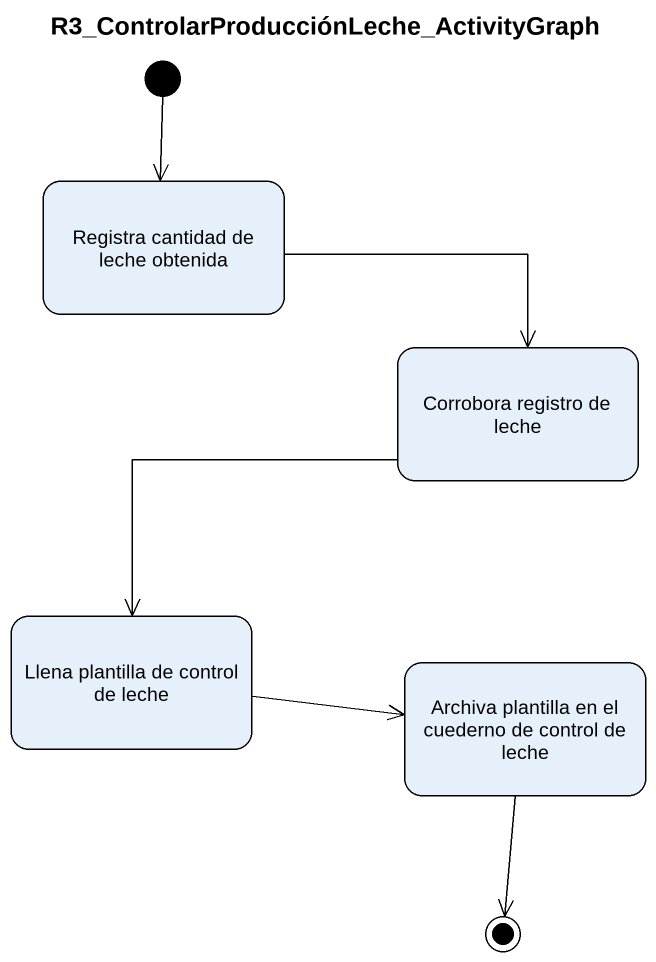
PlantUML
@startuml
title R3_ControlarProducciónLeche_ActivityGraph
hide empty description
state "Registra cantidad de leche obtenida" as Registra_cantidad_de_leche
state "Corrobora registro de leche" as Corrobora_registro_de_leche
state "Llena plantilla de control de leche" as Llena_plantilla_de_control
state "Archiva plantilla en el cuederno de control de leche" as Archiva_plantilla_en_el
[*] --> Registra_cantidad_de_leche
Registra_cantidad_de_leche -right-> Corrobora_registro_de_leche
Corrobora_registro_de_leche --> Llena_plantilla_de_control
Llena_plantilla_de_control -right-> Archiva_plantilla_en_el
Archiva_plantilla_en_el --> [*]
@enduml
